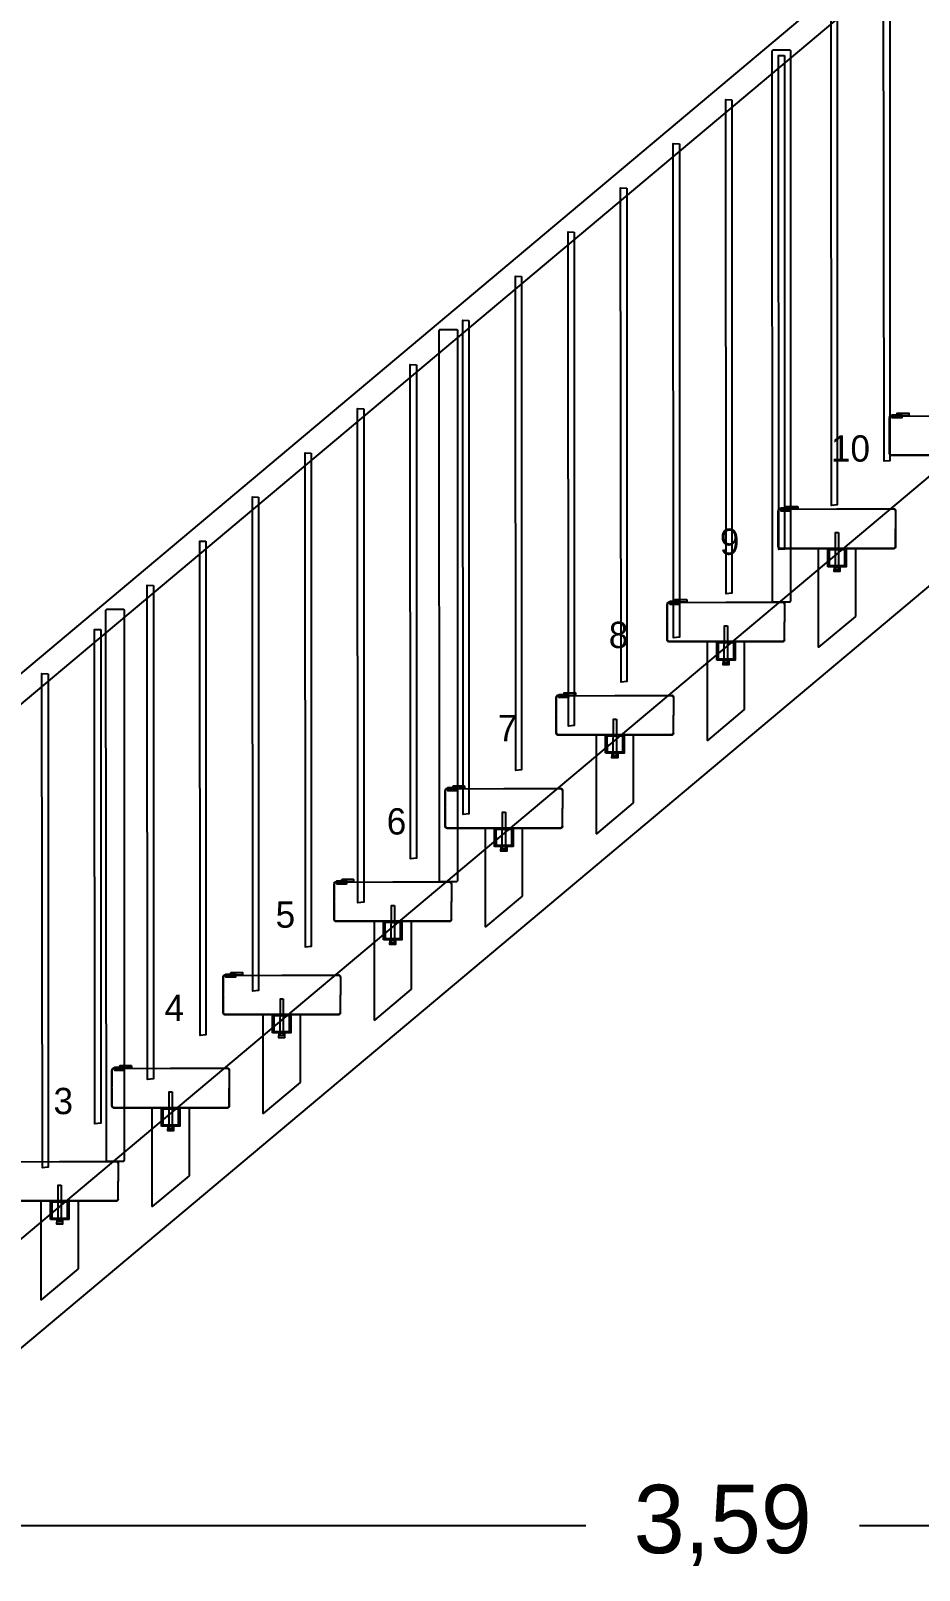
# Model space of a CAD drawing. Header units: metres. Extents: x 533 to 614.3, y -6.1 to 4.3.
# Drawn here: x 561.673 to 563.362, y -0.185 to 2.741 of the extents above; entities that cross this region are included whole.
import ezdxf

# ---------------------------------------------------------------- set-up
doc = ezdxf.new("R2010")
doc.units = ezdxf.units.M
for name, color, linetype in [('COTAS', 4, 'Continuous'), ('TEXTOS', 7, 'Continuous'), ('VISTA', 8, 'Continuous')]:
    doc.layers.add(name, color=color, linetype=linetype)
doc.dimstyles.get("Standard").update_dxf_attribs({"dimtxt": 2.5, "dimasz": 2.5, "dimexe": 1.25, "dimexo": 0.625, "dimtad": 1, "dimcen": 2.5, "dimazin": 3, "dimtfac": 1, "dimtmove": 0, "dimatfit": 3})

# ---------------------------------------------------------------- blocks, each defined once
blk = doc.blocks.new('_CLOSEDFILLED')
at = {"color": 0, "linetype": 'BYBLOCK'}
blk.add_solid([(-1, 0.164), (0, 0), (-1, -0.164)], dxfattribs=at)
blk = doc.blocks.new('*D4')
for p, q in [((561.194, -0.1), (561.194, -0.1)), ((561.284, -0.1), (562.7284, -0.1)), ((563.2484, -0.1), (564.6929, -0.1)), ((564.7829, -0.1), (564.7829, -0.1))]:
    blk.add_line(p, q)
at = {"layer": 'Defpoints'}
for p in [(561.194, -0.1), (561.194, -0.1), (564.7829, -0.1)]:
    blk.add_point(p, dxfattribs=at)
at = {"layer": 'COTAS', "xscale": 0.09, "yscale": 0.09, "rotation": 180}
blk.add_blockref('_CLOSEDFILLED', (561.194, -0.1), dxfattribs=at)
at = {"layer": 'COTAS', "xscale": 0.09, "yscale": 0.09}
blk.add_blockref('_CLOSEDFILLED', (564.7829, -0.1), dxfattribs=at)
at = {"layer": 'COTAS', "insert": (562.9884, -0.1), "char_height": 0.13, "attachment_point": 5}
blk.add_mtext('3,59', dxfattribs=at)

msp = doc.modelspace()

# ---------------------------------------------------------------- linework, layer by layer
at = {"layer": 'VISTA'}
for p, q in [((563.3054, 2.007), (563.3051, 2.0059)), ((563.3051, 1.9719), (563.3051, 2.0059)), ((563.3054, 2.007), (563.3058, 2.008)), ((563.3059, 2.0082), (563.3058, 2.008)), ((563.3059, 2.0082), (563.3061, 2.0084)), ((563.3064, 2.0086), (563.3061, 2.0084)), ((563.3066, 2.0088), (563.3064, 2.0086)), ((563.3076, 2.0091), (563.3066, 2.0088)), ((563.3086, 2.0094), (563.3076, 2.0091)), ((563.3104, 2.0054), (563.3104, 2.0094)), ((563.3104, 2.0054), (563.3104, 2.0053)), ((563.3104, 2.0053), (563.3106, 2.0052)), ((563.3286, 2.0052), (563.3106, 2.0052)), ((563.3287, 2.0053), (563.3286, 2.0052)), ((563.3288, 2.0054), (563.3287, 2.0053)), ((563.3288, 2.0054), (563.3288, 2.0094)), ((563.3051, 1.9719), (563.3051, 1.9379)), ((563.3054, 1.9369), (563.3051, 1.9379)), ((563.3054, 1.9369), (563.3058, 1.9359)), ((563.3059, 1.9357), (563.3058, 1.9359)), ((563.3059, 1.9357), (563.3061, 1.9355)), ((563.3061, 1.9355), (563.3064, 1.9353)), ((563.3064, 1.9353), (563.3066, 1.9351)), ((563.3066, 1.9351), (563.3076, 1.9348)), ((563.3076, 1.9348), (563.3086, 1.9344)), ((563.3086, 1.9344), (563.4167, 1.9344)), ((563.0943, 1.8297), (563.094, 1.8287)), ((563.094, 1.7947), (563.094, 1.8287)), ((563.0943, 1.8297), (563.0946, 1.8307)), ((563.0948, 1.831), (563.0946, 1.8307)), ((563.0948, 1.831), (563.095, 1.8312)), ((563.0952, 1.8314), (563.095, 1.8312)), ((563.0955, 1.8316), (563.0952, 1.8314)), ((563.0965, 1.8319), (563.0955, 1.8316)), ((563.0975, 1.8322), (563.0965, 1.8319)), ((563.0992, 1.8282), (563.0992, 1.8322)), ((563.0992, 1.8282), (563.0993, 1.8281)), ((563.0993, 1.8281), (563.0994, 1.828)), ((563.1174, 1.828), (563.0994, 1.828)), ((563.1176, 1.8281), (563.1174, 1.828)), ((563.1176, 1.8282), (563.1176, 1.8322)), ((563.1176, 1.8282), (563.1176, 1.8281)), ((563.2056, 1.8322), (563.3136, 1.8322)), ((563.3146, 1.8319), (563.3136, 1.8322)), ((563.3156, 1.8316), (563.3146, 1.8319)), ((563.3159, 1.8314), (563.3156, 1.8316)), ((563.3161, 1.8312), (563.3159, 1.8314)), ((563.3161, 1.8312), (563.3163, 1.831)), ((563.3165, 1.8307), (563.3163, 1.831)), ((563.3165, 1.8307), (563.3168, 1.8297)), ((563.3171, 1.8287), (563.3168, 1.8297)), ((563.3171, 1.8287), (563.3171, 1.7947)), ((563.094, 1.7947), (563.094, 1.7607)), ((563.3171, 1.7607), (563.3171, 1.7947)), ((563.0943, 1.7597), (563.094, 1.7607)), ((563.0943, 1.7597), (563.0946, 1.7587)), ((563.0948, 1.7585), (563.0946, 1.7587)), ((563.0948, 1.7585), (563.095, 1.7582)), ((563.095, 1.7582), (563.0952, 1.7581)), ((563.0952, 1.7581), (563.0955, 1.7579)), ((563.0955, 1.7579), (563.0965, 1.7575)), ((563.0965, 1.7575), (563.0975, 1.7572)), ((563.0975, 1.7572), (563.2056, 1.7572)), ((563.2056, 1.7572), (563.3136, 1.7572)), ((563.3136, 1.7572), (563.3146, 1.7575)), ((563.3146, 1.7575), (563.3156, 1.7579)), ((563.3156, 1.7579), (563.3159, 1.7581)), ((563.3159, 1.7581), (563.3161, 1.7582)), ((563.3161, 1.7582), (563.3163, 1.7585)), ((563.3165, 1.7587), (563.3163, 1.7585)), ((563.3165, 1.7587), (563.3168, 1.7597)), ((563.3171, 1.7607), (563.3168, 1.7597)), ((562.8832, 1.6525), (562.8829, 1.6515)), ((562.8829, 1.6175), (562.8829, 1.6515)), ((562.8832, 1.6525), (562.8835, 1.6535)), ((562.8837, 1.6538), (562.8835, 1.6535)), ((562.8837, 1.6538), (562.8839, 1.654)), ((562.8841, 1.6542), (562.8839, 1.654)), ((562.8844, 1.6544), (562.8841, 1.6542)), ((562.8854, 1.6547), (562.8844, 1.6544)), ((562.8864, 1.655), (562.8854, 1.6547)), ((562.8881, 1.651), (562.8881, 1.655)), ((562.8881, 1.651), (562.8882, 1.6509)), ((562.8882, 1.6509), (562.8883, 1.6508)), ((562.9063, 1.6508), (562.8883, 1.6508)), ((562.9065, 1.6509), (562.9063, 1.6508)), ((562.9065, 1.651), (562.9065, 1.655)), ((562.9065, 1.651), (562.9065, 1.6509)), ((562.9944, 1.655), (563.1025, 1.655)), ((563.1035, 1.6547), (563.1025, 1.655)), ((563.1045, 1.6544), (563.1035, 1.6547)), ((563.1048, 1.6542), (563.1045, 1.6544)), ((563.105, 1.654), (563.1048, 1.6542)), ((563.105, 1.654), (563.1052, 1.6538)), ((563.1054, 1.6535), (563.1052, 1.6538)), ((563.1054, 1.6535), (563.1057, 1.6525)), ((563.106, 1.6515), (563.1057, 1.6525)), ((563.106, 1.6515), (563.106, 1.6175)), ((562.8829, 1.6175), (562.8829, 1.5835)), ((563.106, 1.5835), (563.106, 1.6175)), ((562.8832, 1.5825), (562.8829, 1.5835)), ((562.8832, 1.5825), (562.8835, 1.5815)), ((562.8837, 1.5812), (562.8835, 1.5815)), ((562.8837, 1.5812), (562.8839, 1.581)), ((562.8839, 1.581), (562.8841, 1.5808)), ((562.8841, 1.5808), (562.8844, 1.5806)), ((562.8844, 1.5806), (562.8854, 1.5803)), ((563.1035, 1.5803), (563.1045, 1.5806)), ((563.1045, 1.5806), (563.1048, 1.5808)), ((563.1048, 1.5808), (563.105, 1.581)), ((563.105, 1.581), (563.1052, 1.5812)), ((563.1054, 1.5815), (563.1052, 1.5812)), ((563.1054, 1.5815), (563.1057, 1.5825)), ((563.106, 1.5835), (563.1057, 1.5825)), ((562.8854, 1.5803), (562.8864, 1.58)), ((562.8864, 1.58), (562.9944, 1.58)), ((562.9944, 1.58), (563.1025, 1.58)), ((563.1025, 1.58), (563.1035, 1.5803)), ((562.6721, 1.4753), (562.6718, 1.4743)), ((562.6718, 1.4403), (562.6718, 1.4743)), ((562.6721, 1.4753), (562.6724, 1.4763)), ((562.6726, 1.4765), (562.6724, 1.4763)), ((562.6726, 1.4765), (562.6728, 1.4768)), ((562.673, 1.4769), (562.6728, 1.4768)), ((562.6733, 1.4771), (562.673, 1.4769)), ((562.6743, 1.4775), (562.6733, 1.4771)), ((562.6753, 1.4778), (562.6743, 1.4775)), ((562.677, 1.4738), (562.677, 1.4778)), ((562.677, 1.4738), (562.6771, 1.4736)), ((562.6771, 1.4736), (562.6772, 1.4736)), ((562.6952, 1.4736), (562.6772, 1.4736)), ((562.6954, 1.4736), (562.6952, 1.4736)), ((562.6954, 1.4738), (562.6954, 1.4778)), ((562.6954, 1.4738), (562.6954, 1.4736)), ((562.7833, 1.4778), (562.8914, 1.4778)), ((562.8924, 1.4775), (562.8914, 1.4778)), ((562.8934, 1.4771), (562.8924, 1.4775)), ((562.8936, 1.4769), (562.8934, 1.4771)), ((562.8939, 1.4768), (562.8936, 1.4769)), ((562.8939, 1.4768), (562.8941, 1.4765)), ((562.8942, 1.4763), (562.8941, 1.4765)), ((562.8942, 1.4763), (562.8946, 1.4753)), ((562.8949, 1.4743), (562.8946, 1.4753)), ((562.8949, 1.4743), (562.8949, 1.4403)), ((562.6718, 1.4403), (562.6718, 1.4063)), ((562.8949, 1.4063), (562.8949, 1.4403)), ((562.6721, 1.4053), (562.6718, 1.4063)), ((562.6721, 1.4053), (562.6724, 1.4043)), ((562.8942, 1.4043), (562.8946, 1.4053)), ((562.8949, 1.4063), (562.8946, 1.4053)), ((562.6726, 1.404), (562.6724, 1.4043)), ((562.6726, 1.404), (562.6728, 1.4038)), ((562.6728, 1.4038), (562.673, 1.4036)), ((562.673, 1.4036), (562.6733, 1.4034)), ((562.6733, 1.4034), (562.6743, 1.4031)), ((562.6743, 1.4031), (562.6753, 1.4028)), ((562.6753, 1.4028), (562.7833, 1.4028)), ((562.7833, 1.4028), (562.8914, 1.4028)), ((562.8914, 1.4028), (562.8924, 1.4031)), ((562.8924, 1.4031), (562.8934, 1.4034)), ((562.8934, 1.4034), (562.8936, 1.4036)), ((562.8936, 1.4036), (562.8939, 1.4038)), ((562.8939, 1.4038), (562.8941, 1.404)), ((562.8942, 1.4043), (562.8941, 1.404)), ((562.461, 1.2981), (562.4607, 1.2971)), ((562.4607, 1.2631), (562.4607, 1.2971)), ((562.461, 1.2981), (562.4613, 1.2991)), ((562.4615, 1.2993), (562.4613, 1.2991)), ((562.4615, 1.2993), (562.4617, 1.2995)), ((562.4619, 1.2997), (562.4617, 1.2995)), ((562.4621, 1.2999), (562.4619, 1.2997)), ((562.4632, 1.3002), (562.4621, 1.2999)), ((562.4642, 1.3006), (562.4632, 1.3002)), ((562.4659, 1.2966), (562.4659, 1.3006)), ((562.4659, 1.2966), (562.466, 1.2964)), ((562.466, 1.2964), (562.4661, 1.2964)), ((562.4841, 1.2964), (562.4661, 1.2964)), ((562.4843, 1.2964), (562.4841, 1.2964)), ((562.4843, 1.2966), (562.4843, 1.3006)), ((562.4843, 1.2966), (562.4843, 1.2964)), ((562.5722, 1.3006), (562.6803, 1.3006)), ((562.6813, 1.3002), (562.6803, 1.3006)), ((562.6823, 1.2999), (562.6813, 1.3002)), ((562.6825, 1.2997), (562.6823, 1.2999)), ((562.6828, 1.2995), (562.6825, 1.2997)), ((562.6828, 1.2995), (562.6829, 1.2993)), ((562.6831, 1.2991), (562.6829, 1.2993)), ((562.6831, 1.2991), (562.6835, 1.2981)), ((562.6838, 1.2971), (562.6835, 1.2981)), ((562.6838, 1.2971), (562.6838, 1.2631)), ((562.4607, 1.2631), (562.4607, 1.2291)), ((562.6838, 1.2291), (562.6838, 1.2631)), ((562.461, 1.228), (562.4607, 1.2291)), ((562.461, 1.228), (562.4613, 1.227)), ((562.4615, 1.2268), (562.4613, 1.227)), ((562.4615, 1.2268), (562.4617, 1.2266)), ((562.4617, 1.2266), (562.4619, 1.2264)), ((562.4619, 1.2264), (562.4621, 1.2262)), ((562.4621, 1.2262), (562.4632, 1.2259)), ((562.4632, 1.2259), (562.4642, 1.2256)), ((562.4642, 1.2256), (562.5722, 1.2256)), ((562.5722, 1.2256), (562.6803, 1.2256)), ((562.6803, 1.2256), (562.6813, 1.2259)), ((562.6813, 1.2259), (562.6823, 1.2262)), ((562.6823, 1.2262), (562.6825, 1.2264)), ((562.6825, 1.2264), (562.6828, 1.2266)), ((562.6828, 1.2266), (562.6829, 1.2268)), ((562.6831, 1.227), (562.6829, 1.2268)), ((562.6831, 1.227), (562.6835, 1.228)), ((562.6838, 1.2291), (562.6835, 1.228)), ((562.2499, 1.1208), (562.2496, 1.1198)), ((562.2496, 1.0858), (562.2496, 1.1198)), ((562.2499, 1.1208), (562.2502, 1.1219)), ((562.2504, 1.1221), (562.2502, 1.1219)), ((562.2504, 1.1221), (562.2506, 1.1223)), ((562.2508, 1.1225), (562.2506, 1.1223)), ((562.251, 1.1227), (562.2508, 1.1225)), ((562.252, 1.123), (562.251, 1.1227)), ((562.2531, 1.1233), (562.252, 1.123)), ((562.2548, 1.1193), (562.2548, 1.1233)), ((562.2548, 1.1193), (562.2549, 1.1192)), ((562.2549, 1.1192), (562.255, 1.1191)), ((562.273, 1.1191), (562.255, 1.1191)), ((562.2731, 1.1192), (562.273, 1.1191)), ((562.2732, 1.1193), (562.2731, 1.1192)), ((562.2732, 1.1193), (562.2732, 1.1233)), ((562.3611, 1.1233), (562.4692, 1.1233)), ((562.4702, 1.123), (562.4692, 1.1233)), ((562.4712, 1.1227), (562.4702, 1.123)), ((562.4714, 1.1225), (562.4712, 1.1227)), ((562.4716, 1.1223), (562.4714, 1.1225)), ((562.4716, 1.1223), (562.4718, 1.1221)), ((562.472, 1.1219), (562.4718, 1.1221)), ((562.472, 1.1219), (562.4723, 1.1208)), ((562.4727, 1.1198), (562.4723, 1.1208)), ((562.4727, 1.1198), (562.4727, 1.0858)), ((562.2496, 1.0858), (562.2496, 1.0518)), ((562.4727, 1.0518), (562.4727, 1.0858)), ((562.2499, 1.0508), (562.2496, 1.0518)), ((562.2499, 1.0508), (562.2502, 1.0498)), ((562.2504, 1.0496), (562.2502, 1.0498)), ((562.2504, 1.0496), (562.2506, 1.0494)), ((562.2506, 1.0494), (562.2508, 1.0492)), ((562.2508, 1.0492), (562.251, 1.049)), ((562.251, 1.049), (562.252, 1.0487)), ((562.252, 1.0487), (562.2531, 1.0483)), ((562.2531, 1.0483), (562.3611, 1.0483)), ((562.3611, 1.0483), (562.4692, 1.0483)), ((562.4692, 1.0483), (562.4702, 1.0487)), ((562.4702, 1.0487), (562.4712, 1.049)), ((562.4712, 1.049), (562.4714, 1.0492)), ((562.4714, 1.0492), (562.4716, 1.0494)), ((562.4716, 1.0494), (562.4718, 1.0496)), ((562.472, 1.0498), (562.4718, 1.0496)), ((562.472, 1.0498), (562.4723, 1.0508)), ((562.4727, 1.0518), (562.4723, 1.0508)), ((562.0388, 0.9436), (562.0384, 0.9426)), ((562.0384, 0.9086), (562.0384, 0.9426)), ((562.0388, 0.9436), (562.0391, 0.9446)), ((562.0393, 0.9449), (562.0391, 0.9446)), ((562.0393, 0.9449), (562.0395, 0.9451)), ((562.0397, 0.9453), (562.0395, 0.9451)), ((562.0399, 0.9455), (562.0397, 0.9453)), ((562.0409, 0.9458), (562.0399, 0.9455)), ((562.0419, 0.9461), (562.0409, 0.9458)), ((562.0437, 0.9421), (562.0437, 0.9461)), ((562.0437, 0.9421), (562.0437, 0.942)), ((562.0437, 0.942), (562.0439, 0.9419)), ((562.0619, 0.9419), (562.0439, 0.9419)), ((562.062, 0.942), (562.0619, 0.9419)), ((562.0621, 0.9421), (562.062, 0.942)), ((562.0621, 0.9421), (562.0621, 0.9461)), ((562.15, 0.9461), (562.2581, 0.9461)), ((562.2591, 0.9458), (562.2581, 0.9461)), ((562.2601, 0.9455), (562.2591, 0.9458)), ((562.2603, 0.9453), (562.2601, 0.9455)), ((562.2605, 0.9451), (562.2603, 0.9453)), ((562.2605, 0.9451), (562.2607, 0.9449)), ((562.2609, 0.9446), (562.2607, 0.9449)), ((562.2609, 0.9446), (562.2612, 0.9436)), ((562.2616, 0.9426), (562.2612, 0.9436)), ((562.2616, 0.9426), (562.2616, 0.9086)), ((562.0384, 0.9086), (562.0384, 0.8746)), ((562.2616, 0.8746), (562.2616, 0.9086)), ((562.0388, 0.8736), (562.0384, 0.8746)), ((562.0388, 0.8736), (562.0391, 0.8726)), ((562.0393, 0.8724), (562.0391, 0.8726)), ((562.0393, 0.8724), (562.0395, 0.8721)), ((562.0395, 0.8721), (562.0397, 0.8719)), ((562.0397, 0.8719), (562.0399, 0.8718)), ((562.0399, 0.8718), (562.0409, 0.8714)), ((562.0409, 0.8714), (562.0419, 0.8711)), ((562.0419, 0.8711), (562.15, 0.8711)), ((562.15, 0.8711), (562.2581, 0.8711)), ((562.2581, 0.8711), (562.2591, 0.8714)), ((562.2591, 0.8714), (562.2601, 0.8718)), ((562.2601, 0.8718), (562.2603, 0.8719)), ((562.2603, 0.8719), (562.2605, 0.8721)), ((562.2605, 0.8721), (562.2607, 0.8724)), ((562.2609, 0.8726), (562.2607, 0.8724)), ((562.2609, 0.8726), (562.2612, 0.8736)), ((562.2616, 0.8746), (562.2612, 0.8736)), ((561.8277, 0.7664), (561.8273, 0.7654)), ((561.8273, 0.7314), (561.8273, 0.7654)), ((561.8277, 0.7664), (561.828, 0.7674)), ((561.8282, 0.7676), (561.828, 0.7674)), ((561.8282, 0.7676), (561.8284, 0.7679)), ((561.8286, 0.7681), (561.8284, 0.7679)), ((561.8288, 0.7682), (561.8286, 0.7681)), ((561.8298, 0.7686), (561.8288, 0.7682)), ((561.8308, 0.7689), (561.8298, 0.7686)), ((561.8326, 0.7649), (561.8326, 0.7689)), ((561.8326, 0.7649), (561.8326, 0.7647)), ((561.8326, 0.7647), (561.8328, 0.7647)), ((561.8508, 0.7647), (561.8328, 0.7647)), ((561.8509, 0.7647), (561.8508, 0.7647)), ((561.851, 0.7649), (561.8509, 0.7647)), ((561.851, 0.7649), (561.851, 0.7689)), ((561.9389, 0.7689), (562.0469, 0.7689)), ((562.048, 0.7686), (562.0469, 0.7689)), ((562.049, 0.7682), (562.048, 0.7686)), ((562.0492, 0.7681), (562.049, 0.7682)), ((562.0494, 0.7679), (562.0492, 0.7681)), ((562.0494, 0.7679), (562.0496, 0.7676)), ((562.0498, 0.7674), (562.0496, 0.7676)), ((562.0498, 0.7674), (562.0501, 0.7664)), ((562.0504, 0.7654), (562.0501, 0.7664)), ((562.0504, 0.7654), (562.0504, 0.7314)), ((561.8273, 0.7314), (561.8273, 0.6974)), ((562.0504, 0.6974), (562.0504, 0.7314)), ((561.8277, 0.6964), (561.8273, 0.6974)), ((561.8277, 0.6964), (561.828, 0.6954)), ((561.8282, 0.6951), (561.828, 0.6954)), ((561.8282, 0.6951), (561.8284, 0.6949)), ((561.8284, 0.6949), (561.8286, 0.6947)), ((561.8286, 0.6947), (561.8288, 0.6945)), ((561.8288, 0.6945), (561.8298, 0.6942)), ((561.8298, 0.6942), (561.8308, 0.6939)), ((561.8308, 0.6939), (561.9389, 0.6939)), ((561.9389, 0.6939), (562.0469, 0.6939)), ((562.0469, 0.6939), (562.048, 0.6942)), ((562.048, 0.6942), (562.049, 0.6945)), ((562.049, 0.6945), (562.0492, 0.6947)), ((562.0492, 0.6947), (562.0494, 0.6949)), ((562.0494, 0.6949), (562.0496, 0.6951)), ((562.0498, 0.6954), (562.0496, 0.6951)), ((562.0498, 0.6954), (562.0501, 0.6964)), ((562.0504, 0.6974), (562.0501, 0.6964)), ((561.7278, 0.5917), (561.8358, 0.5917)), ((561.8368, 0.5913), (561.8358, 0.5917)), ((561.8379, 0.591), (561.8368, 0.5913)), ((561.8381, 0.5908), (561.8379, 0.591)), ((561.8383, 0.5906), (561.8381, 0.5908)), ((561.8383, 0.5906), (561.8385, 0.5904)), ((561.8387, 0.5902), (561.8385, 0.5904)), ((561.8387, 0.5902), (561.839, 0.5892)), ((561.8393, 0.5882), (561.839, 0.5892)), ((561.8393, 0.5882), (561.8393, 0.5542)), ((561.8393, 0.5202), (561.8393, 0.5542)), ((561.6197, 0.5167), (561.7278, 0.5167)), ((561.7278, 0.5167), (561.8358, 0.5167)), ((561.8358, 0.5167), (561.8368, 0.517)), ((561.8368, 0.517), (561.8379, 0.5173)), ((561.8379, 0.5173), (561.8381, 0.5175)), ((561.8381, 0.5175), (561.8383, 0.5177)), ((561.8383, 0.5177), (561.8385, 0.5179)), ((561.8387, 0.5181), (561.8385, 0.5179)), ((561.8387, 0.5181), (561.839, 0.5192)), ((561.8393, 0.5202), (561.839, 0.5192))]:
    msp.add_line(p, q, dxfattribs=at)
for points in [[(564.9844, 4.3161), (564.9868, 4.3159), (565.0132, 4.284), (565.013, 4.2816), (561.2156, 1.0939), (561.2132, 1.0941), (561.1869, 1.1272), (564.9844, 4.3161)], [(564.9844, 4.3161), (564.9868, 4.3159), (565.0132, 4.284), (565.013, 4.2816), (561.2156, 1.0939), (561.2132, 1.0941), (561.1869, 1.1272), (564.9844, 4.3161)], [(564.9477, 3.2099), (564.9501, 3.2097), (565.0499, 3.0896), (565.0496, 3.0872), (561.2523, -0.0999), (561.2513, -0.1003), (561.2513, -0.1001), (561.2521, -0.0997), (561.2518, -0.0994), (561.2499, -0.0997), (561.1502, 0.0216), (564.9477, 3.2099)], [(564.9477, 3.2099), (564.9501, 3.2097), (565.0499, 3.0896), (565.0496, 3.0872), (561.2523, -0.0999), (561.2513, -0.1003), (561.2513, -0.1001), (561.2521, -0.0997), (561.2518, -0.0994), (561.2499, -0.0997), (561.1502, 0.0216), (564.9477, 3.2099)], [(563.306, 2.862), (563.306, 1.924), (563.295, 1.9228), (563.2943, 2.8625), (563.306, 2.862)], [(563.306, 2.862), (563.306, 1.924), (563.295, 1.9228), (563.2943, 2.8625), (563.306, 2.862)], [(563.206, 2.778), (563.206, 1.84), (563.195, 1.8389), (563.1943, 2.7786), (563.206, 2.778)], [(563.206, 2.778), (563.206, 1.84), (563.195, 1.8389), (563.1943, 2.7786), (563.206, 2.778)], [(563.0825, 2.7031), (563.0842, 2.7048), (563.1158, 2.7052), (563.1175, 2.7035), (563.1175, 1.6569), (563.1158, 1.6552), (563.0833, 1.6553), (563.0825, 2.7031)], [(563.0825, 2.7031), (563.0842, 2.7048), (563.1158, 2.7052), (563.1175, 2.7035), (563.1175, 1.6569), (563.1158, 1.6552), (563.0833, 1.6553), (563.0825, 2.7031)], [(563.106, 2.6941), (563.106, 1.7561), (563.095, 1.7549), (563.0943, 2.6946), (563.106, 2.6941)], [(563.106, 2.6941), (563.106, 1.7561), (563.095, 1.7549), (563.0943, 2.6946), (563.106, 2.6941)], [(563.006, 2.6101), (563.006, 1.6721), (562.995, 1.671), (562.9943, 2.6107), (563.006, 2.6101)], [(563.006, 2.6101), (563.006, 1.6721), (562.995, 1.671), (562.9943, 2.6107), (563.006, 2.6101)], [(562.906, 2.5262), (562.906, 1.5882), (562.895, 1.587), (562.8943, 2.5267), (562.906, 2.5262)], [(562.906, 2.5262), (562.906, 1.5882), (562.895, 1.587), (562.8943, 2.5267), (562.906, 2.5262)], [(562.806, 2.4422), (562.806, 1.5042), (562.795, 1.5031), (562.7943, 2.4428), (562.806, 2.4422)], [(562.806, 2.4422), (562.806, 1.5042), (562.795, 1.5031), (562.7943, 2.4428), (562.806, 2.4422)], [(562.706, 2.3583), (562.706, 1.4203), (562.695, 1.4191), (562.6943, 2.3588), (562.706, 2.3583)], [(562.706, 2.3583), (562.706, 1.4203), (562.695, 1.4191), (562.6943, 2.3588), (562.706, 2.3583)], [(562.606, 2.2743), (562.606, 1.3363), (562.595, 1.3352), (562.5943, 2.2749), (562.606, 2.2743)], [(562.606, 2.2743), (562.606, 1.3363), (562.595, 1.3352), (562.5943, 2.2749), (562.606, 2.2743)], [(562.4492, 2.1714), (562.4509, 2.1731), (562.4825, 2.1735), (562.4842, 2.1719), (562.4842, 1.1253), (562.4825, 1.1235), (562.45, 1.1236), (562.4492, 2.1714)], [(562.4492, 2.1714), (562.4509, 2.1731), (562.4825, 2.1735), (562.4842, 2.1719), (562.4842, 1.1253), (562.4825, 1.1235), (562.45, 1.1236), (562.4492, 2.1714)], [(562.506, 2.1904), (562.506, 1.2524), (562.495, 1.2512), (562.4943, 2.1909), (562.506, 2.1904)], [(562.506, 2.1904), (562.506, 1.2524), (562.495, 1.2512), (562.4943, 2.1909), (562.506, 2.1904)], [(562.406, 2.1064), (562.406, 1.1684), (562.395, 1.1673), (562.3943, 2.107), (562.406, 2.1064)], [(562.406, 2.1064), (562.406, 1.1684), (562.395, 1.1673), (562.3943, 2.107), (562.406, 2.1064)], [(562.306, 2.0225), (562.306, 1.0845), (562.295, 1.0834), (562.2943, 2.0231), (562.306, 2.0225)], [(562.306, 2.0225), (562.306, 1.0845), (562.295, 1.0834), (562.2943, 2.0231), (562.306, 2.0225)], [(563.3066, 2.0088), (563.3086, 2.0094), (563.5267, 2.0088), (563.5282, 2.0059), (563.5276, 1.9359), (563.5247, 1.9344), (563.3066, 1.9351), (563.3051, 1.9379), (563.3058, 2.008), (563.3066, 2.0088)], [(563.3065, 2.0084), (563.3065, 2.0084), (563.3064, 2.0082), (563.3065, 2.0084)], [(563.3069, 2.0077), (563.3069, 2.0084), (563.3064, 2.0082), (563.3069, 2.0077)], [(563.3286, 2.0114), (563.3286, 2.0054), (563.3106, 2.0054), (563.3106, 2.0114), (563.3286, 2.0114)], [(563.3286, 2.0054), (563.3196, 2.0054), (563.3106, 2.0054), (563.3106, 2.0084), (563.3106, 2.0114), (563.3196, 2.0114), (563.3286, 2.0114), (563.3286, 2.0084), (563.3286, 2.0054)], [(563.3203, 2.0097), (563.3201, 2.0101), (563.3201, 2.0137), (563.3203, 2.0142), (563.3208, 2.0144), (563.3414, 2.0144), (563.3419, 2.0142), (563.3421, 2.0137), (563.3421, 2.0101), (563.3419, 2.0097), (563.3414, 2.0094), (563.3208, 2.0094), (563.3203, 2.0097)], [(563.3208, 2.0144), (563.3421, 2.0137), (563.3414, 2.0094), (563.3203, 2.0101), (563.3208, 2.0144)], [(562.206, 1.9386), (562.206, 1.0006), (562.195, 0.9994), (562.1943, 1.9391), (562.206, 1.9386)], [(562.206, 1.9386), (562.206, 1.0006), (562.195, 0.9994), (562.1943, 1.9391), (562.206, 1.9386)], [(563.3064, 1.9357), (563.3069, 1.9355), (563.3069, 1.9362), (563.3064, 1.9357)], [(563.3065, 1.9355), (563.3065, 1.9355), (563.3064, 1.9357), (563.3065, 1.9355)], [(562.106, 1.8546), (562.106, 0.9166), (562.095, 0.9155), (562.0943, 1.8552), (562.106, 1.8546)], [(562.106, 1.8546), (562.106, 0.9166), (562.095, 0.9155), (562.0943, 1.8552), (562.106, 1.8546)], [(563.0975, 1.8322), (563.3156, 1.8316), (563.3171, 1.8287), (563.3165, 1.7587), (563.3136, 1.7572), (563.0955, 1.7579), (563.094, 1.7607), (563.0946, 1.8307), (563.0975, 1.8322)], [(563.0957, 1.8305), (563.0957, 1.8312), (563.095, 1.8305), (563.0957, 1.8305)], [(563.1174, 1.8342), (563.1174, 1.8282), (563.0994, 1.8282), (563.0994, 1.8342), (563.1174, 1.8342)], [(563.1174, 1.8282), (563.1084, 1.8282), (563.0994, 1.8282), (563.0994, 1.8312), (563.0994, 1.8342), (563.1084, 1.8342), (563.1174, 1.8342), (563.1174, 1.8312), (563.1174, 1.8282)], [(563.1092, 1.8324), (563.109, 1.8329), (563.109, 1.8365), (563.1092, 1.837), (563.1097, 1.8372), (563.1303, 1.8372), (563.1308, 1.837), (563.131, 1.8365), (563.131, 1.8329), (563.1308, 1.8324), (563.1303, 1.8322), (563.1097, 1.8322), (563.1092, 1.8324)], [(563.1097, 1.8372), (563.131, 1.8365), (563.1303, 1.8322), (563.1092, 1.8329), (563.1097, 1.8372)], [(563.3158, 1.8309), (563.3154, 1.8312), (563.3154, 1.8305), (563.3158, 1.8309)], [(563.2086, 1.7872), (563.2086, 1.7172), (563.2026, 1.7172), (563.203, 1.7872), (563.2086, 1.7872)], [(563.2086, 1.7872), (563.2086, 1.7172), (563.2026, 1.7172), (563.203, 1.7872), (563.2086, 1.7872)], [(562.006, 1.7707), (562.006, 0.8327), (561.995, 0.8315), (561.9943, 1.7712), (562.006, 1.7707)], [(562.006, 1.7707), (562.006, 0.8327), (561.995, 0.8315), (561.9943, 1.7712), (562.006, 1.7707)], [(563.0953, 1.7585), (563.0957, 1.7583), (563.0957, 1.759), (563.0953, 1.7585)], [(563.2406, 1.628), (563.1706, 1.5692), (563.1706, 1.7572), (563.2406, 1.7572), (563.2406, 1.628)], [(563.2406, 1.628), (563.1706, 1.5692), (563.1706, 1.7572), (563.2406, 1.7572), (563.2406, 1.628)], [(563.1881, 1.7222), (563.1881, 1.7572), (563.223, 1.7572), (563.2228, 1.7224), (563.1881, 1.7222)], [(563.1881, 1.7222), (563.1881, 1.7224), (563.1881, 1.7227), (563.1881, 1.7567), (563.1881, 1.7571), (563.1881, 1.7572), (563.223, 1.7572), (563.223, 1.7571), (563.2231, 1.7567), (563.2231, 1.7227), (563.223, 1.7224), (563.223, 1.7222), (563.1881, 1.7222)], [(563.3154, 1.7583), (563.3161, 1.759), (563.3154, 1.759), (563.3154, 1.7583)], [(563.2206, 1.7247), (563.2206, 1.7547), (563.1906, 1.7547), (563.1908, 1.7251), (563.2206, 1.7247)], [(563.2111, 1.7222), (563.2111, 1.7132), (563.2001, 1.7132), (563.2008, 1.7222), (563.2111, 1.7222)], [(563.2111, 1.7222), (563.2111, 1.7132), (563.2001, 1.7132), (563.2008, 1.7222), (563.2111, 1.7222)], [(561.906, 1.6867), (561.906, 0.7487), (561.895, 0.7476), (561.8943, 1.6873), (561.906, 1.6867)], [(561.906, 1.6867), (561.906, 0.7487), (561.895, 0.7476), (561.8943, 1.6873), (561.906, 1.6867)], [(561.8158, 1.6397), (561.8175, 1.6415), (561.8491, 1.6419), (561.8508, 1.6402), (561.8508, 0.5936), (561.8491, 0.5919), (561.8167, 0.5919), (561.8158, 1.6397)], [(561.8158, 1.6397), (561.8175, 1.6415), (561.8491, 1.6419), (561.8508, 1.6402), (561.8508, 0.5936), (561.8491, 0.5919), (561.8167, 0.5919), (561.8158, 1.6397)], [(562.8864, 1.655), (563.1045, 1.6544), (563.106, 1.6515), (563.1054, 1.5815), (563.1025, 1.58), (562.8844, 1.5806), (562.8835, 1.5815), (562.8829, 1.5835), (562.8835, 1.6535), (562.8864, 1.655)], [(562.8846, 1.6533), (562.8846, 1.654), (562.8839, 1.6533), (562.8846, 1.6533)], [(562.9063, 1.657), (562.9063, 1.651), (562.8883, 1.651), (562.8883, 1.657), (562.9063, 1.657)], [(562.9063, 1.651), (562.8973, 1.651), (562.8883, 1.651), (562.8883, 1.654), (562.8883, 1.657), (562.8973, 1.657), (562.9063, 1.657), (562.9063, 1.654), (562.9063, 1.651)], [(562.8981, 1.6552), (562.8979, 1.6557), (562.8979, 1.6593), (562.8981, 1.6598), (562.8986, 1.66), (562.9192, 1.66), (562.9197, 1.6598), (562.9199, 1.6593), (562.9199, 1.6557), (562.9197, 1.6552), (562.9192, 1.655), (562.8986, 1.655), (562.8981, 1.6552)], [(562.8986, 1.66), (562.9199, 1.6593), (562.9192, 1.655), (562.8981, 1.6557), (562.8986, 1.66)], [(563.1047, 1.6537), (563.1043, 1.654), (563.1043, 1.6533), (563.1047, 1.6537)], [(562.9974, 1.61), (562.9974, 1.54), (562.9914, 1.54), (562.9918, 1.61), (562.9974, 1.61)], [(562.9974, 1.61), (562.9974, 1.54), (562.9914, 1.54), (562.9918, 1.61), (562.9974, 1.61)], [(561.806, 1.6028), (561.806, 0.6648), (561.795, 0.6636), (561.7943, 1.6033), (561.806, 1.6028)], [(561.806, 1.6028), (561.806, 0.6648), (561.795, 0.6636), (561.7943, 1.6033), (561.806, 1.6028)], [(562.8839, 1.5814), (562.8839, 1.5814), (562.8842, 1.5813), (562.8839, 1.5814)], [(562.8842, 1.5813), (562.8846, 1.581), (562.8846, 1.5817), (562.8842, 1.5813)], [(563.1043, 1.581), (563.105, 1.5817), (563.1043, 1.5817), (563.1043, 1.581)], [(563.0294, 1.4508), (562.9594, 1.392), (562.9594, 1.58), (563.0294, 1.58), (563.0294, 1.4508)], [(563.0294, 1.4508), (562.9594, 1.392), (562.9594, 1.58), (563.0294, 1.58), (563.0294, 1.4508)], [(562.977, 1.545), (562.977, 1.5451), (562.9769, 1.5455), (562.9769, 1.5795), (562.977, 1.5799), (562.977, 1.58), (563.0119, 1.58), (563.0119, 1.5799), (563.0119, 1.5795), (563.0119, 1.5455), (563.0119, 1.5451), (563.0119, 1.545), (562.977, 1.545)], [(562.977, 1.545), (562.977, 1.58), (563.0119, 1.58), (563.0116, 1.5451), (562.977, 1.545)], [(563.0094, 1.5475), (563.0094, 1.5775), (562.9794, 1.5775), (562.9794, 1.5475), (563.0094, 1.5475)], [(562.9999, 1.545), (562.9999, 1.536), (562.9889, 1.536), (562.9897, 1.545), (562.9999, 1.545)], [(562.9999, 1.545), (562.9999, 1.536), (562.9889, 1.536), (562.9897, 1.545), (562.9999, 1.545)], [(561.706, 1.5188), (561.706, 0.5808), (561.695, 0.5797), (561.6943, 1.5194), (561.706, 1.5188)], [(561.706, 1.5188), (561.706, 0.5808), (561.695, 0.5797), (561.6943, 1.5194), (561.706, 1.5188)], [(562.6753, 1.4778), (562.8934, 1.4771), (562.8949, 1.4743), (562.8942, 1.4043), (562.8914, 1.4028), (562.6733, 1.4034), (562.6718, 1.4063), (562.6724, 1.4763), (562.6753, 1.4778)], [(562.6735, 1.476), (562.6735, 1.4767), (562.6728, 1.476), (562.6735, 1.476)], [(562.6952, 1.4798), (562.6952, 1.4738), (562.6772, 1.4738), (562.6772, 1.4798), (562.6952, 1.4798)], [(562.6952, 1.4738), (562.6862, 1.4738), (562.6772, 1.4738), (562.6772, 1.4768), (562.6772, 1.4798), (562.6862, 1.4798), (562.6952, 1.4798), (562.6952, 1.4768), (562.6952, 1.4738)], [(562.687, 1.478), (562.6868, 1.4785), (562.6868, 1.4821), (562.687, 1.4826), (562.6875, 1.4828), (562.7081, 1.4828), (562.7086, 1.4826), (562.7088, 1.4821), (562.7088, 1.4785), (562.7086, 1.478), (562.7081, 1.4778), (562.6875, 1.4778), (562.687, 1.478)], [(562.6875, 1.4828), (562.7088, 1.4821), (562.7081, 1.4778), (562.687, 1.4785), (562.6875, 1.4828)], [(562.8936, 1.4765), (562.8931, 1.4767), (562.8931, 1.476), (562.8936, 1.4765)], [(562.7863, 1.4328), (562.7863, 1.3628), (562.7803, 1.3628), (562.7807, 1.4328), (562.7863, 1.4328)], [(562.7863, 1.4328), (562.7863, 1.3628), (562.7803, 1.3628), (562.7807, 1.4328), (562.7863, 1.4328)], [(562.6731, 1.4041), (562.6735, 1.4038), (562.6735, 1.4045), (562.6731, 1.4041)], [(562.8183, 1.2735), (562.7483, 1.2148), (562.7483, 1.4028), (562.8183, 1.4028), (562.8183, 1.2735)], [(562.8183, 1.2735), (562.7483, 1.2148), (562.7483, 1.4028), (562.8183, 1.4028), (562.8183, 1.2735)], [(562.7659, 1.3678), (562.7659, 1.3679), (562.7658, 1.3683), (562.7658, 1.4023), (562.7659, 1.4026), (562.7659, 1.4028), (562.8008, 1.4028), (562.8008, 1.4026), (562.8008, 1.4023), (562.8008, 1.3683), (562.8008, 1.3679), (562.8008, 1.3678), (562.7659, 1.3678)], [(562.7659, 1.3678), (562.7659, 1.4028), (562.8008, 1.4028), (562.8005, 1.3679), (562.7659, 1.3678)], [(562.7983, 1.3703), (562.7983, 1.4003), (562.7683, 1.4003), (562.7686, 1.3706), (562.7983, 1.3703)], [(562.8931, 1.4038), (562.8939, 1.4045), (562.8931, 1.4045), (562.8931, 1.4038)], [(562.8939, 1.4041), (562.8936, 1.4041), (562.8939, 1.4041), (562.8939, 1.4041)], [(562.7888, 1.3678), (562.7888, 1.3588), (562.7778, 1.3588), (562.7786, 1.3678), (562.7888, 1.3678)], [(562.7888, 1.3678), (562.7888, 1.3588), (562.7778, 1.3588), (562.7786, 1.3678), (562.7888, 1.3678)], [(562.4642, 1.3006), (562.6823, 1.2999), (562.6838, 1.2971), (562.6831, 1.227), (562.6803, 1.2256), (562.4621, 1.2262), (562.4613, 1.227), (562.4607, 1.2291), (562.4613, 1.2991), (562.4642, 1.3006)], [(562.4624, 1.2988), (562.4624, 1.2995), (562.4617, 1.2988), (562.4624, 1.2988)], [(562.4841, 1.3026), (562.4841, 1.2966), (562.4661, 1.2966), (562.4661, 1.3026), (562.4841, 1.3026)], [(562.4841, 1.2966), (562.4751, 1.2966), (562.4661, 1.2966), (562.4661, 1.2996), (562.4661, 1.3026), (562.4751, 1.3026), (562.4841, 1.3026), (562.4841, 1.2996), (562.4841, 1.2966)], [(562.4759, 1.3008), (562.4757, 1.3013), (562.4757, 1.3049), (562.4759, 1.3054), (562.4764, 1.3056), (562.497, 1.3056), (562.4975, 1.3054), (562.4977, 1.3049), (562.4977, 1.3013), (562.4975, 1.3008), (562.497, 1.3006), (562.4764, 1.3006), (562.4759, 1.3008)], [(562.4764, 1.3056), (562.4977, 1.3049), (562.497, 1.3006), (562.4759, 1.3013), (562.4764, 1.3056)], [(562.6825, 1.2993), (562.682, 1.2995), (562.682, 1.2988), (562.6825, 1.2993)], [(562.5752, 1.2556), (562.5752, 1.1856), (562.5692, 1.1856), (562.5696, 1.2556), (562.5752, 1.2556)], [(562.5752, 1.2556), (562.5752, 1.1856), (562.5692, 1.1856), (562.5696, 1.2556), (562.5752, 1.2556)], [(562.4617, 1.2269), (562.4617, 1.2269), (562.462, 1.2268), (562.4617, 1.2269)], [(562.462, 1.2268), (562.4624, 1.2266), (562.4624, 1.2273), (562.462, 1.2268)], [(562.6072, 1.0963), (562.5372, 1.0376), (562.5372, 1.2256), (562.6072, 1.2256), (562.6072, 1.0963)], [(562.6072, 1.0963), (562.5372, 1.0376), (562.5372, 1.2256), (562.6072, 1.2256), (562.6072, 1.0963)], [(562.5548, 1.1906), (562.5547, 1.1907), (562.5547, 1.1911), (562.5547, 1.2251), (562.5547, 1.2254), (562.5548, 1.2256), (562.5896, 1.2256), (562.5897, 1.2254), (562.5897, 1.2251), (562.5897, 1.1911), (562.5897, 1.1907), (562.5896, 1.1906), (562.5548, 1.1906)], [(562.5548, 1.1906), (562.5548, 1.2256), (562.5896, 1.2256), (562.5894, 1.1907), (562.5548, 1.1906)], [(562.5872, 1.1931), (562.5872, 1.2231), (562.5572, 1.2231), (562.5575, 1.1934), (562.5872, 1.1931)], [(562.682, 1.2266), (562.6827, 1.2273), (562.682, 1.2273), (562.682, 1.2266)], [(562.6828, 1.2269), (562.6825, 1.2268), (562.6828, 1.2269), (562.6828, 1.2269)], [(562.5777, 1.1906), (562.5777, 1.1816), (562.5667, 1.1816), (562.5675, 1.1906), (562.5777, 1.1906)], [(562.5777, 1.1906), (562.5777, 1.1816), (562.5667, 1.1816), (562.5675, 1.1906), (562.5777, 1.1906)], [(562.2531, 1.1233), (562.4712, 1.1227), (562.472, 1.1219), (562.4727, 1.1198), (562.472, 1.0498), (562.4692, 1.0483), (562.251, 1.049), (562.2496, 1.0518), (562.2502, 1.1219), (562.2531, 1.1233)], [(562.2513, 1.1216), (562.2513, 1.1223), (562.2506, 1.1216), (562.2513, 1.1216)], [(562.273, 1.1253), (562.273, 1.1193), (562.255, 1.1193), (562.255, 1.1253), (562.273, 1.1253)], [(562.273, 1.1193), (562.264, 1.1193), (562.255, 1.1193), (562.255, 1.1223), (562.255, 1.1253), (562.264, 1.1253), (562.273, 1.1253), (562.273, 1.1223), (562.273, 1.1193)], [(562.2648, 1.1235), (562.2646, 1.124), (562.2646, 1.1276), (562.2648, 1.1281), (562.2653, 1.1283), (562.2859, 1.1283), (562.2863, 1.1281), (562.2866, 1.1276), (562.2866, 1.124), (562.2863, 1.1235), (562.2859, 1.1233), (562.2653, 1.1233), (562.2648, 1.1235)], [(562.2653, 1.1283), (562.2866, 1.1276), (562.2859, 1.1233), (562.2648, 1.124), (562.2653, 1.1283)], [(562.4714, 1.122), (562.4709, 1.1223), (562.4709, 1.1216), (562.4714, 1.122)], [(562.4716, 1.122), (562.4716, 1.122), (562.4714, 1.122), (562.4716, 1.122)], [(562.3641, 1.0783), (562.3641, 1.0083), (562.3581, 1.0083), (562.3585, 1.0783), (562.3641, 1.0783)], [(562.3641, 1.0783), (562.3641, 1.0083), (562.3581, 1.0083), (562.3585, 1.0783), (562.3641, 1.0783)], [(562.2508, 1.0496), (562.2513, 1.0494), (562.2513, 1.0501), (562.2508, 1.0496)], [(562.3961, 0.9191), (562.3261, 0.8603), (562.3261, 1.0483), (562.3961, 1.0483), (562.3961, 0.9191)], [(562.3961, 0.9191), (562.3261, 0.8603), (562.3261, 1.0483), (562.3961, 1.0483), (562.3961, 0.9191)], [(562.3437, 1.0133), (562.3436, 1.0135), (562.3436, 1.0138), (562.3436, 1.0478), (562.3436, 1.0482), (562.3437, 1.0483), (562.3785, 1.0483), (562.3786, 1.0482), (562.3786, 1.0478), (562.3786, 1.0138), (562.3786, 1.0135), (562.3785, 1.0133), (562.3437, 1.0133)], [(562.3437, 1.0133), (562.3437, 1.0483), (562.3785, 1.0483), (562.3783, 1.0135), (562.3437, 1.0133)], [(562.3761, 1.0158), (562.3761, 1.0458), (562.3461, 1.0458), (562.3464, 1.0162), (562.3761, 1.0158)], [(562.4709, 1.0494), (562.4716, 1.0501), (562.4709, 1.0501), (562.4709, 1.0494)], [(562.3666, 1.0133), (562.3666, 1.0043), (562.3556, 1.0043), (562.3563, 1.0133), (562.3666, 1.0133)], [(562.3666, 1.0133), (562.3666, 1.0043), (562.3556, 1.0043), (562.3563, 1.0133), (562.3666, 1.0133)], [(562.0419, 0.9461), (562.2601, 0.9455), (562.2616, 0.9426), (562.2609, 0.8726), (562.2581, 0.8711), (562.0399, 0.8718), (562.0384, 0.8746), (562.0391, 0.9446), (562.0419, 0.9461)], [(562.0402, 0.9444), (562.0402, 0.9451), (562.0395, 0.9444), (562.0402, 0.9444)], [(562.0395, 0.9447), (562.0397, 0.9448), (562.0395, 0.9447), (562.0395, 0.9447)], [(562.0619, 0.9481), (562.0619, 0.9421), (562.0439, 0.9421), (562.0439, 0.9481), (562.0619, 0.9481)], [(562.0619, 0.9421), (562.0529, 0.9421), (562.0439, 0.9421), (562.0439, 0.9451), (562.0439, 0.9481), (562.0529, 0.9481), (562.0619, 0.9481), (562.0619, 0.9451), (562.0619, 0.9421)], [(562.0536, 0.9463), (562.0534, 0.9468), (562.0534, 0.9504), (562.0536, 0.9509), (562.0541, 0.9511), (562.0747, 0.9511), (562.0752, 0.9509), (562.0754, 0.9504), (562.0754, 0.9468), (562.0752, 0.9463), (562.0747, 0.9461), (562.0541, 0.9461), (562.0536, 0.9463)], [(562.0541, 0.9511), (562.0754, 0.9504), (562.0747, 0.9461), (562.0536, 0.9468), (562.0541, 0.9511)], [(562.2603, 0.9448), (562.2598, 0.9451), (562.2598, 0.9444), (562.2603, 0.9448)], [(562.153, 0.9011), (562.153, 0.8311), (562.147, 0.8311), (562.1474, 0.9011), (562.153, 0.9011)], [(562.153, 0.9011), (562.153, 0.8311), (562.147, 0.8311), (562.1474, 0.9011), (562.153, 0.9011)], [(562.0397, 0.8724), (562.0402, 0.8721), (562.0402, 0.8729), (562.0397, 0.8724)], [(562.185, 0.7419), (562.115, 0.6831), (562.115, 0.8711), (562.185, 0.8711), (562.185, 0.7419)], [(562.185, 0.7419), (562.115, 0.6831), (562.115, 0.8711), (562.185, 0.8711), (562.185, 0.7419)], [(562.1326, 0.8361), (562.1325, 0.8363), (562.1325, 0.8366), (562.1325, 0.8706), (562.1325, 0.871), (562.1326, 0.8711), (562.1674, 0.8711), (562.1675, 0.871), (562.1675, 0.8706), (562.1675, 0.8366), (562.1675, 0.8363), (562.1674, 0.8361), (562.1326, 0.8361)], [(562.1326, 0.8361), (562.1326, 0.8711), (562.1674, 0.8711), (562.1672, 0.8363), (562.1326, 0.8361)], [(562.165, 0.8386), (562.165, 0.8686), (562.135, 0.8686), (562.1353, 0.839), (562.165, 0.8386)], [(562.2598, 0.8721), (562.2605, 0.8729), (562.2598, 0.8729), (562.2598, 0.8721)], [(562.1555, 0.8361), (562.1555, 0.8271), (562.1445, 0.8271), (562.1452, 0.8361), (562.1555, 0.8361)], [(562.1555, 0.8361), (562.1555, 0.8271), (562.1445, 0.8271), (562.1452, 0.8361), (562.1555, 0.8361)], [(561.8308, 0.7689), (562.049, 0.7682), (562.0504, 0.7654), (562.0498, 0.6954), (562.0469, 0.6939), (561.8288, 0.6945), (561.8273, 0.6974), (561.828, 0.7674), (561.8308, 0.7689)], [(561.8291, 0.7671), (561.8291, 0.7679), (561.8284, 0.7671), (561.8291, 0.7671)], [(561.8508, 0.7709), (561.8508, 0.7649), (561.8328, 0.7649), (561.8328, 0.7709), (561.8508, 0.7709)], [(561.8508, 0.7649), (561.8418, 0.7649), (561.8328, 0.7649), (561.8328, 0.7679), (561.8328, 0.7709), (561.8418, 0.7709), (561.8508, 0.7709), (561.8508, 0.7679), (561.8508, 0.7649)], [(561.8425, 0.7691), (561.8423, 0.7696), (561.8423, 0.7732), (561.8425, 0.7737), (561.843, 0.7739), (561.8636, 0.7739), (561.8641, 0.7737), (561.8643, 0.7732), (561.8643, 0.7696), (561.8641, 0.7691), (561.8636, 0.7689), (561.843, 0.7689), (561.8425, 0.7691)], [(561.843, 0.7739), (561.8643, 0.7732), (561.8636, 0.7689), (561.8425, 0.7696), (561.843, 0.7739)], [(562.0492, 0.7676), (562.0487, 0.7679), (562.0487, 0.7671), (562.0492, 0.7676)], [(561.9419, 0.7239), (561.9419, 0.6539), (561.9359, 0.6539), (561.9363, 0.7239), (561.9419, 0.7239)], [(561.9419, 0.7239), (561.9419, 0.6539), (561.9359, 0.6539), (561.9363, 0.7239), (561.9419, 0.7239)], [(561.8286, 0.6952), (561.8291, 0.6949), (561.8291, 0.6956), (561.8286, 0.6952)], [(561.9739, 0.5647), (561.9039, 0.5059), (561.9039, 0.6939), (561.9739, 0.6939), (561.9739, 0.5647)], [(561.9739, 0.5647), (561.9039, 0.5059), (561.9039, 0.6939), (561.9739, 0.6939), (561.9739, 0.5647)], [(561.9215, 0.6589), (561.9214, 0.659), (561.9214, 0.6594), (561.9214, 0.6934), (561.9214, 0.6937), (561.9215, 0.6939), (561.9563, 0.6939), (561.9564, 0.6937), (561.9564, 0.6934), (561.9564, 0.6594), (561.9564, 0.659), (561.9563, 0.6589), (561.9215, 0.6589)], [(561.9215, 0.6589), (561.9215, 0.6939), (561.9563, 0.6939), (561.9561, 0.659), (561.9215, 0.6589)], [(561.9539, 0.6614), (561.9539, 0.6914), (561.9239, 0.6914), (561.9239, 0.6614), (561.9539, 0.6614)], [(562.0487, 0.6949), (562.0494, 0.6956), (562.0487, 0.6956), (562.0487, 0.6949)], [(561.9444, 0.6589), (561.9444, 0.6499), (561.9334, 0.6499), (561.9341, 0.6589), (561.9444, 0.6589)], [(561.9444, 0.6589), (561.9444, 0.6499), (561.9334, 0.6499), (561.9341, 0.6589), (561.9444, 0.6589)], [(561.6197, 0.5917), (561.8379, 0.591), (561.8393, 0.5882), (561.8387, 0.5181), (561.8358, 0.5167), (561.6177, 0.5173), (561.6162, 0.5202), (561.6169, 0.5902), (561.6197, 0.5917)], [(561.838, 0.5904), (561.8376, 0.5906), (561.8376, 0.5899), (561.838, 0.5904)], [(561.7308, 0.5467), (561.7308, 0.4767), (561.7248, 0.4767), (561.7252, 0.5467), (561.7308, 0.5467)], [(561.7308, 0.5467), (561.7308, 0.4767), (561.7248, 0.4767), (561.7252, 0.5467), (561.7308, 0.5467)], [(561.7628, 0.3874), (561.6928, 0.3287), (561.6928, 0.5167), (561.7628, 0.5167), (561.7628, 0.3874)], [(561.7628, 0.3874), (561.6928, 0.3287), (561.6928, 0.5167), (561.7628, 0.5167), (561.7628, 0.3874)], [(561.7104, 0.4817), (561.7103, 0.4818), (561.7103, 0.4822), (561.7103, 0.5162), (561.7103, 0.5165), (561.7104, 0.5167), (561.7452, 0.5167), (561.7453, 0.5165), (561.7453, 0.5162), (561.7453, 0.4822), (561.7453, 0.4818), (561.7452, 0.4817), (561.7104, 0.4817)], [(561.7104, 0.4817), (561.7104, 0.5167), (561.7452, 0.5167), (561.745, 0.4818), (561.7104, 0.4817)], [(561.7428, 0.4842), (561.7428, 0.5142), (561.7128, 0.5142), (561.713, 0.4845), (561.7428, 0.4842)], [(561.8376, 0.5177), (561.8383, 0.5184), (561.8376, 0.5184), (561.8376, 0.5177)], [(561.7333, 0.4817), (561.7333, 0.4727), (561.7223, 0.4727), (561.723, 0.4817), (561.7333, 0.4817)], [(561.7333, 0.4817), (561.7333, 0.4727), (561.7223, 0.4727), (561.723, 0.4817), (561.7333, 0.4817)]]:
    msp.add_lwpolyline(points, close=True, dxfattribs=at)

# ---------------------------------------------------------------- texts
at = {"layer": 'TEXTOS'}
for s, p in [('10', (563.194, 1.9222)), ('9', (562.9829, 1.745)), ('8', (562.7718, 1.5678)), ('7', (562.5607, 1.3906)), ('6', (562.3496, 1.2133)), ('5', (562.1384, 1.0361)), ('4', (561.9273, 0.8589)), ('3', (561.7162, 0.6817))]:
    msp.add_text(s, height=0.05, dxfattribs=at).set_placement(p)

# ---------------------------------------------------------------- dimensions: what is measured, and where the dimension line sits
at = {"layer": 'COTAS'}
dim = msp.add_linear_dim(base=(561.194, -0.1), p1=(561.194, -0.1), p2=(564.7829, -0.1), dimstyle='Standard', override={"dimtxt": 0.13, "dimasz": 0.09}, dxfattribs=at)
dim.commit()
dim.dimension.update_dxf_attribs({"geometry": '*D4', "text_midpoint": (562.9884, -0.1)})

doc.saveas('drawing.dxf')
